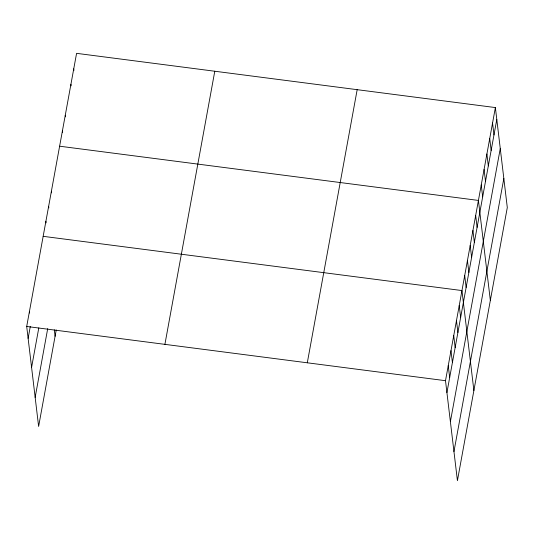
<?xml version="1.0" encoding="UTF-8"?>
<svg xmlns="http://www.w3.org/2000/svg" width="534" height="534" viewBox="0 0 534 534"><rect width="100%" height="100%" fill="white"/><g stroke="black" fill="none" stroke-linecap="round" stroke-linejoin="round"><path stroke-width="0.8" d="M56.237 329.972L38.622 426.432L26.7 326.461L76.576 53.34L495.378 107.568L507.3 207.539L457.424 480.66L445.503 380.695L495.378 107.568M28.122 338.369L30.284 326.508M31.586 367.425L38.802 327.896M35.157 397.369L47.713 328.584M164.906 344.357L214.781 71.236M307.297 362.793L357.173 89.672M446.925 392.597L496.8 119.476M450.389 421.66L500.265 148.539M453.96 451.597L503.836 178.476M59.614 146.203L478.424 200.43L490.346 300.402M43.161 236.328L461.963 290.563L473.885 390.528M26.7 326.461L445.503 380.695M492.555 123.047L493.97 134.955M489.725 138.526L491.146 150.428M486.901 153.999L488.323 165.907M484.078 169.478L485.493 181.38M481.247 184.958L482.669 196.859M475.681 215.456L477.096 227.357M472.937 230.474L474.352 242.383M470.194 245.5L471.615 257.401M467.45 260.519L468.872 272.427M464.707 275.537L466.129 287.446M459.22 305.582L460.642 317.49M456.477 320.607L457.898 332.508M453.733 335.626L455.155 347.534M450.99 350.651L452.411 362.553M448.246 365.67L449.668 377.578M73.745 68.819L73.939 70.401M70.922 84.292L71.109 85.881M65.268 115.251L65.462 116.833M62.445 130.723L62.632 132.312M51.391 191.265L51.578 192.854M48.647 206.291L48.834 207.873M45.904 221.31L46.091 222.898M54.308 329.838L55.082 336.3M29.443 311.442L29.63 313.024"/></g></svg>
